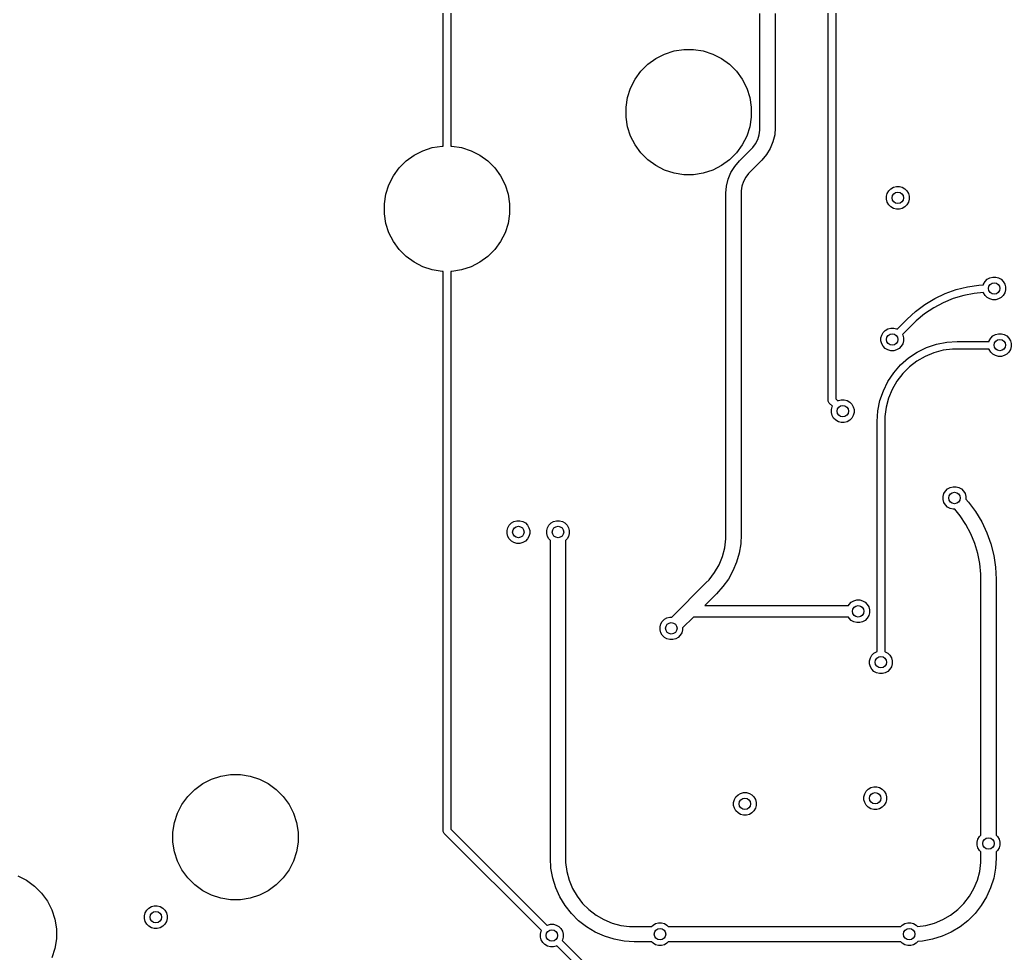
# Model space of a CAD drawing. Extents: x 4 to 18.4, y -7.3 to -2.9.
# Drawn here: x 13.002 to 14.027, y -4.983 to -4.017 of the extents above; entities that cross this region are included whole.
import ezdxf

# ---------------------------------------------------------------- set-up
doc = ezdxf.new("R2010")
doc.units = 0
doc.header["$MEASUREMENT"] = 0
doc.layers.add('BLACK', color=7, linetype='CONTINUOUS')

msp = doc.modelspace()

# ---------------------------------------------------------------- linework, layer by layer
at = {"layer": 'BLACK', "linetype": 'CONTINUOUS'}
for p, q in [((13.838, -4.4108), (13.838, -3.6794)), ((13.8459, -3.6794), (13.8459, -4.4091)), ((13.4398, -4.1477), (13.4398, -3.8727)), ((13.4477, -3.8704), (13.4477, -4.1477)), ((13.7675, -4.1287), (13.7675, -4.0106)), ((13.7833, -4.0106), (13.7833, -4.1287)), ((13.6689, -4.0525), (13.6786, -4.0493)), ((13.6786, -4.0493), (13.6887, -4.0477)), ((13.6887, -4.0477), (13.6988, -4.0477)), ((13.6988, -4.0477), (13.7089, -4.0493)), ((13.7089, -4.0493), (13.7186, -4.0525)), ((13.6516, -4.0631), (13.6598, -4.0571)), ((13.6598, -4.0571), (13.6689, -4.0525)), ((13.7186, -4.0525), (13.7277, -4.0571)), ((13.7277, -4.0571), (13.7359, -4.0631)), ((13.6384, -4.0786), (13.6444, -4.0703)), ((13.6444, -4.0703), (13.6516, -4.0631)), ((13.7359, -4.0631), (13.7431, -4.0703)), ((13.7431, -4.0703), (13.7491, -4.0786)), ((13.6337, -4.0876), (13.6384, -4.0786)), ((13.7491, -4.0786), (13.7538, -4.0876)), ((13.6306, -4.0973), (13.6337, -4.0876)), ((13.7538, -4.0876), (13.7569, -4.0973)), ((13.629, -4.1074), (13.6306, -4.0973)), ((13.7569, -4.0973), (13.7585, -4.1074)), ((13.629, -4.1176), (13.629, -4.1074)), ((13.7585, -4.1074), (13.7585, -4.1176)), ((13.6306, -4.1277), (13.629, -4.1176)), ((13.7585, -4.1176), (13.7569, -4.1277)), ((13.6337, -4.1374), (13.6306, -4.1277)), ((13.7569, -4.1277), (13.7538, -4.1374)), ((13.7667, -4.1361), (13.7675, -4.1312)), ((13.7675, -4.1312), (13.7675, -4.1287)), ((13.7833, -4.1287), (13.7827, -4.1361)), ((13.7833, -4.1287), (13.7833, -4.1287)), ((13.7833, -4.1287), (13.7833, -4.1287)), ((13.6384, -4.1464), (13.6337, -4.1374)), ((13.7538, -4.1374), (13.7491, -4.1464)), ((13.7629, -4.1452), (13.7652, -4.1408)), ((13.7652, -4.1408), (13.7667, -4.1361)), ((13.7827, -4.1361), (13.7809, -4.1433)), ((13.4098, -4.1571), (13.4189, -4.1525)), ((13.4189, -4.1525), (13.4286, -4.1493)), ((13.4286, -4.1493), (13.4387, -4.1477)), ((13.4387, -4.1477), (13.4398, -4.1477)), ((13.4477, -4.1477), (13.4488, -4.1477)), ((13.4488, -4.1477), (13.4589, -4.1493)), ((13.4589, -4.1493), (13.4686, -4.1525)), ((13.4686, -4.1525), (13.4777, -4.1571)), ((13.6444, -4.1547), (13.6384, -4.1464)), ((13.7491, -4.1464), (13.7431, -4.1547)), ((13.7462, -4.1631), (13.7583, -4.151)), ((13.7583, -4.151), (13.76, -4.1492)), ((13.7583, -4.151), (13.7583, -4.151)), ((13.7583, -4.151), (13.7583, -4.151)), ((13.76, -4.1492), (13.7629, -4.1452)), ((13.7781, -4.1502), (13.7742, -4.1565)), ((13.7809, -4.1433), (13.7781, -4.1502)), ((13.3944, -4.1703), (13.4016, -4.1631)), ((13.4016, -4.1631), (13.4098, -4.1571)), ((13.4777, -4.1571), (13.4859, -4.1631)), ((13.4859, -4.1631), (13.4931, -4.1703)), ((13.6516, -4.1619), (13.6444, -4.1547)), ((13.6598, -4.1679), (13.6516, -4.1619)), ((13.7359, -4.1619), (13.7277, -4.1679)), ((13.7431, -4.1547), (13.7359, -4.1619)), ((13.7414, -4.1687), (13.7462, -4.1631)), ((13.7462, -4.1631), (13.7462, -4.1631)), ((13.7462, -4.1631), (13.7462, -4.1631)), ((13.7462, -4.1631), (13.7462, -4.1631)), ((13.7694, -4.1621), (13.7573, -4.1742)), ((13.7742, -4.1565), (13.7694, -4.1621)), ((13.7694, -4.1621), (13.7694, -4.1621)), ((13.7694, -4.1621), (13.7694, -4.1621)), ((13.7694, -4.1621), (13.7694, -4.1621)), ((13.7694, -4.1621), (13.7694, -4.1621)), ((13.3884, -4.1786), (13.3944, -4.1703)), ((13.4931, -4.1703), (13.4991, -4.1786)), ((13.6689, -4.1725), (13.6598, -4.1679)), ((13.6786, -4.1757), (13.6689, -4.1725)), ((13.7186, -4.1725), (13.7089, -4.1757)), ((13.7277, -4.1679), (13.7186, -4.1725)), ((13.7375, -4.175), (13.7414, -4.1687)), ((13.3837, -4.1876), (13.3884, -4.1786)), ((13.4991, -4.1786), (13.5038, -4.1876)), ((13.6887, -4.1773), (13.6786, -4.1757)), ((13.6988, -4.1773), (13.6887, -4.1773)), ((13.7089, -4.1757), (13.6988, -4.1773)), ((13.7329, -4.1891), (13.7347, -4.1819)), ((13.7347, -4.1819), (13.7375, -4.175)), ((13.7527, -4.18), (13.7504, -4.1844)), ((13.7556, -4.176), (13.7527, -4.18)), ((13.7573, -4.1742), (13.7556, -4.176)), ((13.7573, -4.1742), (13.7573, -4.1742)), ((13.7573, -4.1742), (13.7573, -4.1742)), ((13.7573, -4.1742), (13.7573, -4.1742)), ((13.7573, -4.1742), (13.7573, -4.1742)), ((13.3806, -4.1973), (13.3837, -4.1876)), ((13.5038, -4.1876), (13.5069, -4.1973)), ((13.7323, -4.1965), (13.7329, -4.1891)), ((13.7489, -4.1891), (13.7481, -4.194)), ((13.7504, -4.1844), (13.7489, -4.1891)), ((13.9008, -4.194), (13.903, -4.1918)), ((13.903, -4.1918), (13.9056, -4.1903)), ((13.9056, -4.1903), (13.9086, -4.1895)), ((13.9086, -4.1895), (13.9117, -4.1895)), ((13.9117, -4.1895), (13.9147, -4.1903)), ((13.9147, -4.1903), (13.9173, -4.1918)), ((13.9173, -4.1918), (13.9195, -4.194)), ((13.379, -4.2074), (13.3806, -4.1973)), ((13.5069, -4.1973), (13.5085, -4.2074)), ((13.7323, -4.5494), (13.7323, -4.1965)), ((13.7323, -4.1965), (13.7323, -4.1965)), ((13.7481, -4.194), (13.7481, -4.1965)), ((13.7481, -4.1965), (13.7481, -4.1965)), ((13.7481, -4.1965), (13.7481, -4.1965)), ((13.7481, -4.1965), (13.7481, -4.5494)), ((13.8984, -4.1996), (13.8992, -4.1966)), ((13.8984, -4.2027), (13.8984, -4.1996)), ((13.8992, -4.2057), (13.8984, -4.2027)), ((13.8992, -4.1966), (13.9008, -4.194)), ((13.9195, -4.194), (13.9211, -4.1966)), ((13.9211, -4.1966), (13.9219, -4.1996)), ((13.9219, -4.2027), (13.9211, -4.2057)), ((13.9219, -4.1996), (13.9219, -4.2027)), ((13.379, -4.2176), (13.379, -4.2074)), ((13.5085, -4.2074), (13.5085, -4.2176)), ((13.9008, -4.2084), (13.8992, -4.2057)), ((13.903, -4.2105), (13.9008, -4.2084)), ((13.9056, -4.2121), (13.903, -4.2105)), ((13.9086, -4.2129), (13.9056, -4.2121)), ((13.9117, -4.2129), (13.9086, -4.2129)), ((13.9147, -4.2121), (13.9117, -4.2129)), ((13.9173, -4.2105), (13.9147, -4.2121)), ((13.9195, -4.2084), (13.9173, -4.2105)), ((13.9211, -4.2057), (13.9195, -4.2084)), ((13.3806, -4.2277), (13.379, -4.2176)), ((13.5085, -4.2176), (13.5069, -4.2277)), ((13.3837, -4.2374), (13.3806, -4.2277)), ((13.5069, -4.2277), (13.5038, -4.2374)), ((13.3884, -4.2464), (13.3837, -4.2374)), ((13.5038, -4.2374), (13.4991, -4.2464)), ((13.3944, -4.2547), (13.3884, -4.2464)), ((13.4016, -4.2619), (13.3944, -4.2547)), ((13.4931, -4.2547), (13.4859, -4.2619)), ((13.4991, -4.2464), (13.4931, -4.2547)), ((13.4098, -4.2679), (13.4016, -4.2619)), ((13.4859, -4.2619), (13.4777, -4.2679)), ((13.4189, -4.2725), (13.4098, -4.2679)), ((13.4286, -4.2757), (13.4189, -4.2725)), ((13.4387, -4.2773), (13.4286, -4.2757)), ((13.4589, -4.2757), (13.4488, -4.2773)), ((13.4686, -4.2725), (13.4589, -4.2757)), ((13.4777, -4.2679), (13.4686, -4.2725)), ((13.4398, -4.2773), (13.4387, -4.2773)), ((13.4398, -4.8558), (13.4398, -4.2773)), ((13.4488, -4.2773), (13.4477, -4.2773)), ((13.4477, -4.2773), (13.4477, -4.8542)), ((14.0004, -4.2877), (14.0026, -4.2855)), ((14.0026, -4.2855), (14.0052, -4.284)), ((14.0052, -4.284), (14.0082, -4.2832)), ((14.0082, -4.2832), (14.0113, -4.2832)), ((14.0113, -4.2832), (14.0143, -4.284)), ((14.0143, -4.284), (14.0169, -4.2855)), ((14.0169, -4.2855), (14.0191, -4.2877)), ((13.9592, -4.3003), (13.9705, -4.2962)), ((13.9705, -4.2962), (13.9821, -4.2933)), ((13.9821, -4.2933), (13.994, -4.2916)), ((13.994, -4.2916), (13.9986, -4.2913)), ((13.9986, -4.2913), (13.9988, -4.2904)), ((13.9988, -4.2904), (14.0004, -4.2877)), ((14.0191, -4.2877), (14.0207, -4.2904)), ((14.0207, -4.2904), (14.0215, -4.2934)), ((14.0215, -4.2934), (14.0215, -4.2965)), ((13.9381, -4.3116), (13.9484, -4.3054)), ((13.9484, -4.3054), (13.9592, -4.3003)), ((13.9674, -4.3054), (13.9571, -4.3097)), ((13.9782, -4.3021), (13.9674, -4.3054)), ((13.9892, -4.3), (13.9782, -4.3021)), ((13.9987, -4.299), (13.9892, -4.3)), ((13.9988, -4.2994), (13.9987, -4.299)), ((14.0004, -4.3021), (13.9988, -4.2994)), ((14.0026, -4.3043), (14.0004, -4.3021)), ((14.0052, -4.3058), (14.0026, -4.3043)), ((14.0082, -4.3066), (14.0052, -4.3058)), ((14.0113, -4.3066), (14.0082, -4.3066)), ((14.0143, -4.3058), (14.0113, -4.3066)), ((14.0169, -4.3043), (14.0143, -4.3058)), ((14.0191, -4.3021), (14.0169, -4.3043)), ((14.0207, -4.2994), (14.0191, -4.3021)), ((14.0215, -4.2965), (14.0207, -4.2994)), ((13.9285, -4.3187), (13.9381, -4.3116)), ((13.9472, -4.315), (13.9378, -4.3212)), ((13.9571, -4.3097), (13.9472, -4.315)), ((13.9093, -4.337), (13.9196, -4.3267)), ((13.9196, -4.3267), (13.9285, -4.3187)), ((13.9196, -4.3267), (13.9196, -4.3267)), ((13.9378, -4.3212), (13.9292, -4.3283)), ((13.8971, -4.3383), (13.8998, -4.3367)), ((13.8998, -4.3367), (13.9027, -4.3359)), ((13.9027, -4.3359), (13.9058, -4.3359)), ((13.9058, -4.3359), (13.9088, -4.3367)), ((13.9088, -4.3367), (13.9093, -4.337)), ((13.9252, -4.3323), (13.9149, -4.3426)), ((13.9292, -4.3283), (13.9252, -4.3323)), ((13.8926, -4.3461), (13.8934, -4.3431)), ((13.8926, -4.3492), (13.8926, -4.3461)), ((13.8934, -4.3431), (13.8949, -4.3405)), ((13.8949, -4.3405), (13.8971, -4.3383)), ((13.9149, -4.3426), (13.9152, -4.3431)), ((13.9152, -4.3431), (13.916, -4.3461)), ((13.916, -4.3461), (13.916, -4.3492)), ((14.0047, -4.349), (14.0062, -4.3463)), ((14.0062, -4.3463), (14.0084, -4.3441)), ((14.0084, -4.3441), (14.0111, -4.3426)), ((14.0111, -4.3426), (14.0141, -4.3418)), ((14.0141, -4.3418), (14.0172, -4.3418)), ((14.0172, -4.3418), (14.0201, -4.3426)), ((14.0201, -4.3426), (14.0228, -4.3441)), ((14.0228, -4.3441), (14.025, -4.3463)), ((14.025, -4.3463), (14.0265, -4.349)), ((13.8934, -4.3522), (13.8926, -4.3492)), ((13.8949, -4.3548), (13.8934, -4.3522)), ((13.8971, -4.357), (13.8949, -4.3548)), ((13.8998, -4.3586), (13.8971, -4.357)), ((13.9115, -4.357), (13.9088, -4.3586)), ((13.9137, -4.3548), (13.9115, -4.357)), ((13.9152, -4.3522), (13.9137, -4.3548)), ((13.916, -4.3492), (13.9152, -4.3522)), ((13.9302, -4.3608), (13.9399, -4.3561)), ((13.9399, -4.3561), (13.9501, -4.3526)), ((13.9501, -4.3526), (13.9607, -4.3505)), ((13.9666, -4.3576), (13.9569, -4.3589)), ((13.9607, -4.3505), (13.9715, -4.3498)), ((13.9715, -4.3576), (13.9666, -4.3576)), ((13.9715, -4.3498), (13.9715, -4.3498)), ((13.9715, -4.3498), (13.9715, -4.3498)), ((13.9715, -4.3498), (14.0045, -4.3498)), ((14.0046, -4.3576), (13.9715, -4.3576)), ((13.9715, -4.3576), (13.9715, -4.3576)), ((13.9715, -4.3576), (13.9715, -4.3576)), ((14.0045, -4.3498), (14.0047, -4.349)), ((14.0047, -4.358), (14.0046, -4.3576)), ((14.0265, -4.349), (14.0273, -4.352)), ((14.0273, -4.3551), (14.0265, -4.358)), ((14.0273, -4.352), (14.0273, -4.3551)), ((13.9027, -4.3594), (13.8998, -4.3586)), ((13.9058, -4.3594), (13.9027, -4.3594)), ((13.9088, -4.3586), (13.9058, -4.3594)), ((13.913, -4.374), (13.9212, -4.3668)), ((13.9212, -4.3668), (13.9302, -4.3608)), ((13.9383, -4.3652), (13.9298, -4.3701)), ((13.9474, -4.3615), (13.9383, -4.3652)), ((13.9569, -4.3589), (13.9474, -4.3615)), ((14.0062, -4.3607), (14.0047, -4.358)), ((14.0084, -4.3629), (14.0062, -4.3607)), ((14.0111, -4.3644), (14.0084, -4.3629)), ((14.0141, -4.3652), (14.0111, -4.3644)), ((14.0172, -4.3652), (14.0141, -4.3652)), ((14.0201, -4.3644), (14.0172, -4.3652)), ((14.0228, -4.3629), (14.0201, -4.3644)), ((14.025, -4.3607), (14.0228, -4.3629)), ((14.0265, -4.358), (14.025, -4.3607)), ((13.9059, -4.3821), (13.913, -4.374)), ((13.9221, -4.3761), (13.9151, -4.383)), ((13.9298, -4.3701), (13.9221, -4.3761)), ((13.8999, -4.3911), (13.9059, -4.3821)), ((13.9151, -4.383), (13.9092, -4.3908)), ((13.8951, -4.4008), (13.8999, -4.3911)), ((13.9092, -4.3908), (13.9043, -4.3993)), ((13.8459, -4.4091), (13.8481, -4.4113)), ((13.8916, -4.411), (13.8951, -4.4008)), ((13.9005, -4.4083), (13.898, -4.4178)), ((13.9043, -4.3993), (13.9005, -4.4083)), ((13.8381, -4.4115), (13.838, -4.4108)), ((13.8387, -4.4129), (13.8381, -4.4115)), ((13.8392, -4.4135), (13.8387, -4.4129)), ((13.8425, -4.4168), (13.8392, -4.4135)), ((13.8414, -4.4203), (13.8422, -4.4174)), ((13.8422, -4.4174), (13.8425, -4.4168)), ((13.8481, -4.4113), (13.8486, -4.411)), ((13.8486, -4.411), (13.8516, -4.4102)), ((13.8516, -4.4102), (13.8546, -4.4102)), ((13.8546, -4.4102), (13.8576, -4.411)), ((13.8576, -4.411), (13.8603, -4.4125)), ((13.8603, -4.4125), (13.8625, -4.4147)), ((13.8625, -4.4147), (13.864, -4.4174)), ((13.864, -4.4174), (13.8648, -4.4203)), ((13.8895, -4.4216), (13.8916, -4.411)), ((13.898, -4.4178), (13.8967, -4.4275)), ((13.8414, -4.4234), (13.8414, -4.4203)), ((13.8422, -4.4264), (13.8414, -4.4234)), ((13.8437, -4.4291), (13.8422, -4.4264)), ((13.8459, -4.4312), (13.8437, -4.4291)), ((13.8625, -4.4291), (13.8603, -4.4312)), ((13.864, -4.4264), (13.8625, -4.4291)), ((13.8648, -4.4234), (13.864, -4.4264)), ((13.8648, -4.4203), (13.8648, -4.4234)), ((13.8888, -4.4324), (13.8895, -4.4216)), ((13.8967, -4.4275), (13.8967, -4.4324)), ((13.8486, -4.4328), (13.8459, -4.4312)), ((13.8516, -4.4336), (13.8486, -4.4328)), ((13.8546, -4.4336), (13.8516, -4.4336)), ((13.8576, -4.4328), (13.8546, -4.4336)), ((13.8603, -4.4312), (13.8576, -4.4328)), ((13.8888, -4.6705), (13.8888, -4.4324)), ((13.8967, -4.4324), (13.8967, -4.6706)), ((13.9615, -4.5023), (13.9642, -4.5008)), ((13.9642, -4.5008), (13.9672, -4.5)), ((13.9672, -4.5), (13.9703, -4.5)), ((13.9703, -4.5), (13.9733, -4.5008)), ((13.9733, -4.5008), (13.9759, -4.5023)), ((13.957, -4.5102), (13.9578, -4.5072)), ((13.957, -4.5133), (13.957, -4.5102)), ((13.9578, -4.5072), (13.9594, -4.5045)), ((13.9594, -4.5045), (13.9615, -4.5023)), ((13.9759, -4.5023), (13.9781, -4.5045)), ((13.9781, -4.5045), (13.9797, -4.5072)), ((13.9797, -4.5072), (13.9804, -4.5102)), ((13.9804, -4.5102), (13.9804, -4.5129)), ((13.9578, -4.5162), (13.957, -4.5133)), ((13.9594, -4.5189), (13.9578, -4.5162)), ((13.9615, -4.5211), (13.9594, -4.5189)), ((13.9642, -4.5226), (13.9615, -4.5211)), ((13.9804, -4.5129), (13.9832, -4.5159)), ((13.9832, -4.5159), (13.9905, -4.5258)), ((13.9672, -4.5234), (13.9642, -4.5226)), ((13.969, -4.5234), (13.9672, -4.5234)), ((13.9744, -4.53), (13.969, -4.5234)), ((13.9805, -4.5391), (13.9744, -4.53)), ((13.9905, -4.5258), (13.9969, -4.5364)), ((13.5059, -4.5453), (13.5067, -4.5424)), ((13.5067, -4.5424), (13.5082, -4.5397)), ((13.5082, -4.5397), (13.5104, -4.5375)), ((13.5104, -4.5375), (13.513, -4.536)), ((13.513, -4.536), (13.516, -4.5352)), ((13.516, -4.5352), (13.5191, -4.5352)), ((13.5191, -4.5352), (13.5221, -4.536)), ((13.5221, -4.536), (13.5248, -4.5375)), ((13.5248, -4.5375), (13.5269, -4.5397)), ((13.5269, -4.5397), (13.5285, -4.5424)), ((13.5285, -4.5424), (13.5293, -4.5453)), ((13.5469, -4.5453), (13.5477, -4.5424)), ((13.5477, -4.5424), (13.5492, -4.5397)), ((13.5492, -4.5397), (13.5514, -4.5375)), ((13.5514, -4.5375), (13.5541, -4.536)), ((13.5541, -4.536), (13.557, -4.5352)), ((13.557, -4.5352), (13.5601, -4.5352)), ((13.5601, -4.5352), (13.5631, -4.536)), ((13.5631, -4.536), (13.5658, -4.5375)), ((13.5658, -4.5375), (13.568, -4.5397)), ((13.568, -4.5397), (13.5695, -4.5424)), ((13.5695, -4.5424), (13.5703, -4.5453)), ((13.9856, -4.5486), (13.9805, -4.5391)), ((13.9969, -4.5364), (14.0022, -4.5476)), ((13.5059, -4.5484), (13.5059, -4.5453)), ((13.5067, -4.5514), (13.5059, -4.5484)), ((13.5082, -4.5541), (13.5067, -4.5514)), ((13.5285, -4.5514), (13.5269, -4.5541)), ((13.5293, -4.5484), (13.5285, -4.5514)), ((13.5293, -4.5453), (13.5293, -4.5484)), ((13.5469, -4.5484), (13.5469, -4.5453)), ((13.5477, -4.5514), (13.5469, -4.5484)), ((13.5492, -4.5541), (13.5477, -4.5514)), ((13.5695, -4.5514), (13.568, -4.5541)), ((13.5703, -4.5484), (13.5695, -4.5514)), ((13.5703, -4.5453), (13.5703, -4.5484)), ((13.7323, -4.5541), (13.7323, -4.5494)), ((13.7323, -4.5494), (13.7323, -4.5494)), ((13.7323, -4.5494), (13.7323, -4.5494)), ((13.7481, -4.5494), (13.7476, -4.5591)), ((13.9897, -4.5586), (13.9856, -4.5486)), ((14.0022, -4.5476), (14.0063, -4.5592)), ((13.5104, -4.5562), (13.5082, -4.5541)), ((13.513, -4.5578), (13.5104, -4.5562)), ((13.516, -4.5586), (13.513, -4.5578)), ((13.5191, -4.5586), (13.516, -4.5586)), ((13.5221, -4.5578), (13.5191, -4.5586)), ((13.5248, -4.5562), (13.5221, -4.5578)), ((13.5269, -4.5541), (13.5248, -4.5562)), ((13.5507, -4.5556), (13.5492, -4.5541)), ((13.5507, -4.8841), (13.5507, -4.5556)), ((13.568, -4.5541), (13.5665, -4.5556)), ((13.5665, -4.5556), (13.5665, -4.8841)), ((13.7311, -4.5633), (13.7323, -4.5541)), ((13.7476, -4.5591), (13.7459, -4.5687)), ((13.9928, -4.569), (13.9897, -4.5586)), ((14.0063, -4.5592), (14.0093, -4.5712)), ((13.7252, -4.5808), (13.7287, -4.5722)), ((13.7287, -4.5722), (13.7311, -4.5633)), ((13.7459, -4.5687), (13.7432, -4.578)), ((13.995, -4.5796), (13.9928, -4.569)), ((14.0093, -4.5712), (14.0112, -4.5834)), ((13.7205, -4.5889), (13.7252, -4.5808)), ((13.7432, -4.578), (13.7395, -4.587)), ((13.996, -4.5904), (13.995, -4.5796)), ((14.0112, -4.5834), (14.0118, -4.5958)), ((13.7149, -4.5962), (13.7205, -4.5889)), ((13.7395, -4.587), (13.7348, -4.5955)), ((13.996, -4.5958), (13.996, -4.5904)), ((13.6763, -4.6348), (13.7116, -4.5995)), ((13.7116, -4.5995), (13.7149, -4.5962)), ((13.7116, -4.5995), (13.7116, -4.5995)), ((13.7116, -4.5995), (13.7116, -4.5995)), ((13.7292, -4.6034), (13.7227, -4.6107)), ((13.7348, -4.5955), (13.7292, -4.6034)), ((13.996, -4.8605), (13.996, -4.5958)), ((13.996, -4.5958), (13.996, -4.5958)), ((14.0118, -4.5958), (14.0118, -4.5958)), ((14.0118, -4.5958), (14.0118, -4.5958)), ((14.0118, -4.5958), (14.0118, -4.8605)), ((13.7227, -4.6107), (13.7104, -4.623)), ((13.7227, -4.6107), (13.7227, -4.6107)), ((13.7227, -4.6107), (13.7227, -4.6107)), ((13.7104, -4.623), (13.859, -4.623)), ((13.859, -4.623), (13.8598, -4.6217)), ((13.8598, -4.6217), (13.8619, -4.6195)), ((13.8619, -4.6195), (13.8646, -4.618)), ((13.8646, -4.618), (13.8676, -4.6172)), ((13.8676, -4.6172), (13.8707, -4.6172)), ((13.8707, -4.6172), (13.8736, -4.618)), ((13.8736, -4.618), (13.8763, -4.6195)), ((13.8763, -4.6195), (13.8785, -4.6217)), ((13.8785, -4.6217), (13.88, -4.6244)), ((13.88, -4.6244), (13.8808, -4.6274)), ((13.6712, -4.6356), (13.6742, -4.6348)), ((13.6742, -4.6348), (13.6763, -4.6348)), ((13.88, -4.6334), (13.8785, -4.6361)), ((13.8808, -4.6304), (13.88, -4.6334)), ((13.8808, -4.6274), (13.8808, -4.6304)), ((13.6641, -4.6449), (13.6649, -4.642)), ((13.6641, -4.648), (13.6641, -4.6449)), ((13.6649, -4.642), (13.6664, -4.6393)), ((13.6664, -4.6393), (13.6686, -4.6371)), ((13.6686, -4.6371), (13.6712, -4.6356)), ((13.6986, -4.6348), (13.6875, -4.6459)), ((13.859, -4.6348), (13.6986, -4.6348)), ((13.8598, -4.6361), (13.859, -4.6348)), ((13.8619, -4.6383), (13.8598, -4.6361)), ((13.8646, -4.6398), (13.8619, -4.6383)), ((13.8676, -4.6406), (13.8646, -4.6398)), ((13.8707, -4.6406), (13.8676, -4.6406)), ((13.8736, -4.6398), (13.8707, -4.6406)), ((13.8763, -4.6383), (13.8736, -4.6398)), ((13.8785, -4.6361), (13.8763, -4.6383)), ((13.6649, -4.651), (13.6641, -4.648)), ((13.6664, -4.6537), (13.6649, -4.651)), ((13.6686, -4.6559), (13.6664, -4.6537)), ((13.6851, -4.6537), (13.683, -4.6559)), ((13.6867, -4.651), (13.6851, -4.6537)), ((13.6875, -4.648), (13.6867, -4.651)), ((13.6875, -4.6459), (13.6875, -4.648)), ((13.6712, -4.6574), (13.6686, -4.6559)), ((13.6742, -4.6582), (13.6712, -4.6574)), ((13.6773, -4.6582), (13.6742, -4.6582)), ((13.6803, -4.6574), (13.6773, -4.6582)), ((13.683, -4.6559), (13.6803, -4.6574)), ((13.8817, -4.6771), (13.8832, -4.6744)), ((13.8832, -4.6744), (13.8854, -4.6723)), ((13.8854, -4.6723), (13.888, -4.6707)), ((13.888, -4.6707), (13.8888, -4.6705)), ((13.8967, -4.6706), (13.8971, -4.6707)), ((13.8971, -4.6707), (13.8998, -4.6723)), ((13.8998, -4.6723), (13.9019, -4.6744)), ((13.9019, -4.6744), (13.9035, -4.6771)), ((13.8809, -4.6801), (13.8817, -4.6771)), ((13.8809, -4.6832), (13.8809, -4.6801)), ((13.8817, -4.6862), (13.8809, -4.6832)), ((13.9035, -4.6771), (13.9043, -4.6801)), ((13.9043, -4.6832), (13.9035, -4.6862)), ((13.9043, -4.6801), (13.9043, -4.6832)), ((13.8832, -4.6888), (13.8817, -4.6862)), ((13.8854, -4.691), (13.8832, -4.6888)), ((13.888, -4.6925), (13.8854, -4.691)), ((13.891, -4.6933), (13.888, -4.6925)), ((13.8941, -4.6933), (13.891, -4.6933)), ((13.8971, -4.6925), (13.8941, -4.6933)), ((13.8998, -4.691), (13.8971, -4.6925)), ((13.9019, -4.6888), (13.8998, -4.691)), ((13.9035, -4.6862), (13.9019, -4.6888)), ((13.2098, -4.7993), (13.2199, -4.7977)), ((13.2199, -4.7977), (13.2301, -4.7977)), ((13.2301, -4.7977), (13.2402, -4.7993)), ((13.1828, -4.8131), (13.1911, -4.8071)), ((13.1911, -4.8071), (13.2001, -4.8025)), ((13.2001, -4.8025), (13.2098, -4.7993)), ((13.2402, -4.7993), (13.2499, -4.8025)), ((13.2499, -4.8025), (13.2589, -4.8071)), ((13.2589, -4.8071), (13.2672, -4.8131)), ((13.1756, -4.8203), (13.1828, -4.8131)), ((13.2672, -4.8131), (13.2744, -4.8203)), ((13.7426, -4.8209), (13.7448, -4.8188)), ((13.7448, -4.8188), (13.7474, -4.8172)), ((13.7474, -4.8172), (13.7504, -4.8164)), ((13.7504, -4.8164), (13.7535, -4.8164)), ((13.7535, -4.8164), (13.7565, -4.8172)), ((13.7565, -4.8172), (13.7591, -4.8188)), ((13.7591, -4.8188), (13.7613, -4.8209)), ((13.875, -4.8207), (13.8758, -4.8177)), ((13.8758, -4.8177), (13.8773, -4.8151)), ((13.8773, -4.8151), (13.8795, -4.8129)), ((13.8795, -4.8129), (13.8822, -4.8113)), ((13.8822, -4.8113), (13.8852, -4.8106)), ((13.8852, -4.8106), (13.8882, -4.8106)), ((13.8882, -4.8106), (13.8912, -4.8113)), ((13.8912, -4.8113), (13.8939, -4.8129)), ((13.8939, -4.8129), (13.8961, -4.8151)), ((13.8961, -4.8151), (13.8976, -4.8177)), ((13.8976, -4.8177), (13.8984, -4.8207)), ((13.165, -4.8376), (13.1696, -4.8286)), ((13.1696, -4.8286), (13.1756, -4.8203)), ((13.2744, -4.8203), (13.2804, -4.8286)), ((13.2804, -4.8286), (13.285, -4.8376)), ((13.7402, -4.8266), (13.741, -4.8236)), ((13.7402, -4.8297), (13.7402, -4.8266)), ((13.741, -4.8236), (13.7426, -4.8209)), ((13.7613, -4.8209), (13.7629, -4.8236)), ((13.7629, -4.8236), (13.7637, -4.8266)), ((13.7637, -4.8266), (13.7637, -4.8297)), ((13.875, -4.8238), (13.875, -4.8207)), ((13.8758, -4.8268), (13.875, -4.8238)), ((13.8773, -4.8295), (13.8758, -4.8268)), ((13.8795, -4.8316), (13.8773, -4.8295)), ((13.8961, -4.8295), (13.8939, -4.8316)), ((13.8976, -4.8268), (13.8961, -4.8295)), ((13.8984, -4.8238), (13.8976, -4.8268)), ((13.8984, -4.8207), (13.8984, -4.8238)), ((13.1618, -4.8473), (13.165, -4.8376)), ((13.285, -4.8376), (13.2882, -4.8473)), ((13.741, -4.8326), (13.7402, -4.8297)), ((13.7426, -4.8353), (13.741, -4.8326)), ((13.7448, -4.8375), (13.7426, -4.8353)), ((13.7474, -4.839), (13.7448, -4.8375)), ((13.7504, -4.8398), (13.7474, -4.839)), ((13.7535, -4.8398), (13.7504, -4.8398)), ((13.7565, -4.839), (13.7535, -4.8398)), ((13.7591, -4.8375), (13.7565, -4.839)), ((13.7613, -4.8353), (13.7591, -4.8375)), ((13.7629, -4.8326), (13.7613, -4.8353)), ((13.7637, -4.8297), (13.7629, -4.8326)), ((13.8822, -4.8332), (13.8795, -4.8316)), ((13.8852, -4.834), (13.8822, -4.8332)), ((13.8882, -4.834), (13.8852, -4.834)), ((13.8912, -4.8332), (13.8882, -4.834)), ((13.8939, -4.8316), (13.8912, -4.8332)), ((13.1602, -4.8574), (13.1618, -4.8473)), ((13.2882, -4.8473), (13.2898, -4.8574)), ((13.1602, -4.8676), (13.1602, -4.8574)), ((13.2898, -4.8574), (13.2898, -4.8676)), ((13.4399, -4.8566), (13.4398, -4.8558)), ((13.4405, -4.858), (13.4399, -4.8566)), ((13.441, -4.8586), (13.4405, -4.858)), ((13.5416, -4.9592), (13.441, -4.8586)), ((13.4477, -4.8542), (13.5472, -4.9537)), ((13.1618, -4.8777), (13.1602, -4.8676)), ((13.2898, -4.8676), (13.2882, -4.8777)), ((13.9922, -4.8676), (13.993, -4.8646)), ((13.9922, -4.8707), (13.9922, -4.8676)), ((13.993, -4.8646), (13.9945, -4.8619)), ((13.9945, -4.8619), (13.996, -4.8605)), ((14.0118, -4.8605), (14.0133, -4.8619)), ((14.0133, -4.8619), (14.0148, -4.8646)), ((14.0148, -4.8646), (14.0156, -4.8676)), ((14.0156, -4.8676), (14.0156, -4.8707)), ((13.165, -4.8874), (13.1618, -4.8777)), ((13.2882, -4.8777), (13.285, -4.8874)), ((13.993, -4.8737), (13.9922, -4.8707)), ((13.9945, -4.8763), (13.993, -4.8737)), ((13.996, -4.8778), (13.9945, -4.8763)), ((13.996, -4.8841), (13.996, -4.8778)), ((14.0133, -4.8763), (14.0118, -4.8778)), ((14.0118, -4.8778), (14.0118, -4.8841)), ((14.0148, -4.8737), (14.0133, -4.8763)), ((14.0156, -4.8707), (14.0148, -4.8737)), ((13.1696, -4.8964), (13.165, -4.8874)), ((13.285, -4.8874), (13.2804, -4.8964)), ((13.5513, -4.8946), (13.5507, -4.8841)), ((13.5507, -4.8841), (13.5507, -4.8841)), ((13.5507, -4.8841), (13.5507, -4.8841)), ((13.5665, -4.8841), (13.5665, -4.8841)), ((13.5665, -4.8841), (13.5665, -4.8888)), ((13.5665, -4.8888), (13.5677, -4.898)), ((13.9948, -4.898), (13.996, -4.8888)), ((13.996, -4.8888), (13.996, -4.8841)), ((14.0118, -4.8841), (14.0111, -4.8946)), ((14.0118, -4.8841), (14.0118, -4.8841)), ((13.1756, -4.9047), (13.1696, -4.8964)), ((13.2804, -4.8964), (13.2744, -4.9047)), ((13.5532, -4.9049), (13.5513, -4.8946)), ((13.5677, -4.898), (13.5701, -4.907)), ((13.9924, -4.907), (13.9948, -4.898)), ((14.0111, -4.8946), (14.0093, -4.9049)), ((12.9999, -4.9025), (13.0089, -4.9071)), ((13.0089, -4.9071), (13.0172, -4.9131)), ((13.1828, -4.9119), (13.1756, -4.9047)), ((13.2744, -4.9047), (13.2672, -4.9119)), ((13.5563, -4.9149), (13.5532, -4.9049)), ((13.5701, -4.907), (13.5736, -4.9156)), ((13.9888, -4.9156), (13.9924, -4.907)), ((14.0093, -4.9049), (14.0061, -4.9149)), ((13.0172, -4.9131), (13.0244, -4.9203)), ((13.0244, -4.9203), (13.0304, -4.9286)), ((13.1911, -4.9179), (13.1828, -4.9119)), ((13.2001, -4.9225), (13.1911, -4.9179)), ((13.2589, -4.9179), (13.2499, -4.9225)), ((13.2672, -4.9119), (13.2589, -4.9179)), ((13.5606, -4.9244), (13.5563, -4.9149)), ((13.5736, -4.9156), (13.5783, -4.9236)), ((13.9842, -4.9236), (13.9888, -4.9156)), ((14.0061, -4.9149), (14.0018, -4.9244)), ((13.0304, -4.9286), (13.035, -4.9376)), ((13.2098, -4.9257), (13.2001, -4.9225)), ((13.2199, -4.9273), (13.2098, -4.9257)), ((13.2301, -4.9273), (13.2199, -4.9273)), ((13.2402, -4.9257), (13.2301, -4.9273)), ((13.2499, -4.9225), (13.2402, -4.9257)), ((13.566, -4.9333), (13.5606, -4.9244)), ((13.5783, -4.9236), (13.5839, -4.931)), ((13.5839, -4.931), (13.5905, -4.9375)), ((13.972, -4.9375), (13.9785, -4.931)), ((13.9785, -4.931), (13.9842, -4.9236)), ((14.0018, -4.9244), (13.9964, -4.9333)), ((13.035, -4.9376), (13.0382, -4.9473)), ((13.1309, -4.9438), (13.1317, -4.9408)), ((13.1317, -4.9408), (13.1332, -4.9381)), ((13.1332, -4.9381), (13.1354, -4.9359)), ((13.1354, -4.9359), (13.138, -4.9344)), ((13.138, -4.9344), (13.141, -4.9336)), ((13.141, -4.9336), (13.1441, -4.9336)), ((13.1441, -4.9336), (13.1471, -4.9344)), ((13.1471, -4.9344), (13.1498, -4.9359)), ((13.1498, -4.9359), (13.1519, -4.9381)), ((13.1519, -4.9381), (13.1535, -4.9408)), ((13.1535, -4.9408), (13.1543, -4.9438)), ((13.5725, -4.9416), (13.566, -4.9333)), ((13.5799, -4.949), (13.5725, -4.9416)), ((13.5905, -4.9375), (13.5979, -4.9432)), ((13.9646, -4.9432), (13.972, -4.9375)), ((13.99, -4.9416), (13.9826, -4.949)), ((13.9964, -4.9333), (13.99, -4.9416)), ((13.0382, -4.9473), (13.0398, -4.9574)), ((13.1309, -4.9468), (13.1309, -4.9438)), ((13.1317, -4.9498), (13.1309, -4.9468)), ((13.1332, -4.9525), (13.1317, -4.9498)), ((13.1354, -4.9547), (13.1332, -4.9525)), ((13.1519, -4.9525), (13.1498, -4.9547)), ((13.1535, -4.9498), (13.1519, -4.9525)), ((13.1543, -4.9468), (13.1535, -4.9498)), ((13.1543, -4.9438), (13.1543, -4.9468)), ((13.5477, -4.9534), (13.5507, -4.9526)), ((13.5507, -4.9526), (13.5538, -4.9526)), ((13.5538, -4.9526), (13.5568, -4.9534)), ((13.5881, -4.9554), (13.5799, -4.949)), ((13.5979, -4.9432), (13.6059, -4.9478)), ((13.6059, -4.9478), (13.6145, -4.9514)), ((13.6145, -4.9514), (13.6235, -4.9538)), ((13.6569, -4.9535), (13.6595, -4.952)), ((13.6595, -4.952), (13.6625, -4.9512)), ((13.6625, -4.9512), (13.6656, -4.9512)), ((13.6656, -4.9512), (13.6686, -4.952)), ((13.6686, -4.952), (13.6712, -4.9535)), ((13.9147, -4.9535), (13.9173, -4.952)), ((13.9173, -4.952), (13.9203, -4.9512)), ((13.9203, -4.9512), (13.9234, -4.9512)), ((13.9234, -4.9512), (13.9264, -4.952)), ((13.9264, -4.952), (13.9291, -4.9535)), ((13.939, -4.9538), (13.948, -4.9514)), ((13.948, -4.9514), (13.9566, -4.9478)), ((13.9566, -4.9478), (13.9646, -4.9432)), ((13.9826, -4.949), (13.9744, -4.9554)), ((13.0398, -4.9574), (13.0398, -4.9676)), ((13.138, -4.9562), (13.1354, -4.9547)), ((13.141, -4.957), (13.138, -4.9562)), ((13.1441, -4.957), (13.141, -4.957)), ((13.1471, -4.9562), (13.1441, -4.957)), ((13.1498, -4.9547), (13.1471, -4.9562)), ((13.5405, -4.9627), (13.5413, -4.9598)), ((13.5405, -4.9658), (13.5405, -4.9627)), ((13.5413, -4.9598), (13.5416, -4.9592)), ((13.5472, -4.9537), (13.5477, -4.9534)), ((13.5568, -4.9534), (13.5594, -4.9549)), ((13.5594, -4.9549), (13.5616, -4.9571)), ((13.5616, -4.9571), (13.5632, -4.9598)), ((13.5632, -4.9598), (13.564, -4.9627)), ((13.564, -4.9627), (13.564, -4.9658)), ((13.5971, -4.9608), (13.5881, -4.9554)), ((13.6066, -4.9651), (13.5971, -4.9608)), ((13.6235, -4.9538), (13.6327, -4.955)), ((13.6327, -4.955), (13.6373, -4.955)), ((13.6373, -4.955), (13.6554, -4.955)), ((13.6554, -4.955), (13.6569, -4.9535)), ((13.6712, -4.9535), (13.6727, -4.955)), ((13.6727, -4.955), (13.9132, -4.955)), ((13.9132, -4.955), (13.9147, -4.9535)), ((13.9291, -4.9535), (13.9305, -4.9549)), ((13.9305, -4.9549), (13.939, -4.9538)), ((13.9654, -4.9608), (13.9559, -4.9651)), ((13.9744, -4.9554), (13.9654, -4.9608)), ((13.0398, -4.9676), (13.0382, -4.9777)), ((13.5413, -4.9688), (13.5405, -4.9658)), ((13.5429, -4.9715), (13.5413, -4.9688)), ((13.5451, -4.9737), (13.5429, -4.9715)), ((13.5632, -4.9688), (13.5629, -4.9693)), ((13.5629, -4.9693), (13.7396, -5.1461)), ((13.564, -4.9658), (13.5632, -4.9688)), ((13.6166, -4.9682), (13.6066, -4.9651)), ((13.6269, -4.9701), (13.6166, -4.9682)), ((13.6373, -4.9708), (13.6269, -4.9701)), ((13.6554, -4.9708), (13.6373, -4.9708)), ((13.6373, -4.9708), (13.6373, -4.9708)), ((13.6373, -4.9708), (13.6373, -4.9708)), ((13.6569, -4.9723), (13.6554, -4.9708)), ((13.6595, -4.9738), (13.6569, -4.9723)), ((13.6712, -4.9723), (13.6686, -4.9738)), ((13.6727, -4.9708), (13.6712, -4.9723)), ((13.9132, -4.9708), (13.6727, -4.9708)), ((13.9147, -4.9723), (13.9132, -4.9708)), ((13.9173, -4.9738), (13.9147, -4.9723)), ((13.9291, -4.9723), (13.9264, -4.9738)), ((13.9309, -4.9704), (13.9291, -4.9723)), ((13.9356, -4.9701), (13.9309, -4.9704)), ((13.9459, -4.9682), (13.9356, -4.9701)), ((13.9559, -4.9651), (13.9459, -4.9682)), ((13.0382, -4.9777), (13.035, -4.9874)), ((13.5477, -4.9752), (13.5451, -4.9737)), ((13.5507, -4.976), (13.5477, -4.9752)), ((13.5538, -4.976), (13.5507, -4.976)), ((13.5568, -4.9752), (13.5538, -4.976)), ((13.5573, -4.9749), (13.5568, -4.9752)), ((13.7352, -5.1528), (13.5573, -4.9749)), ((13.6625, -4.9746), (13.6595, -4.9738)), ((13.6656, -4.9746), (13.6625, -4.9746)), ((13.6686, -4.9738), (13.6656, -4.9746)), ((13.9203, -4.9746), (13.9173, -4.9738)), ((13.9234, -4.9746), (13.9203, -4.9746)), ((13.9264, -4.9738), (13.9234, -4.9746))]:
    msp.add_line(p, q, dxfattribs=at)
at = {"layer": 'BLACK'}
for centre in [(13.9101, -4.2012), (14.0098, -4.2949), (13.9043, -4.3477), (14.0156, -4.3535), (13.8531, -4.4219), (13.9687, -4.5117), (13.5176, -4.5469), (13.5586, -4.5469), (13.8691, -4.6289), (13.6758, -4.6465), (13.8926, -4.6816), (13.8867, -4.8223), (13.7519, -4.8281), (14.0039, -4.8691), (13.1426, -4.9453), (13.5523, -4.9643), (13.6641, -4.9629), (13.9219, -4.9629)]:
    msp.add_circle(centre, 0.00591, dxfattribs=at)

doc.saveas('drawing.dxf')
